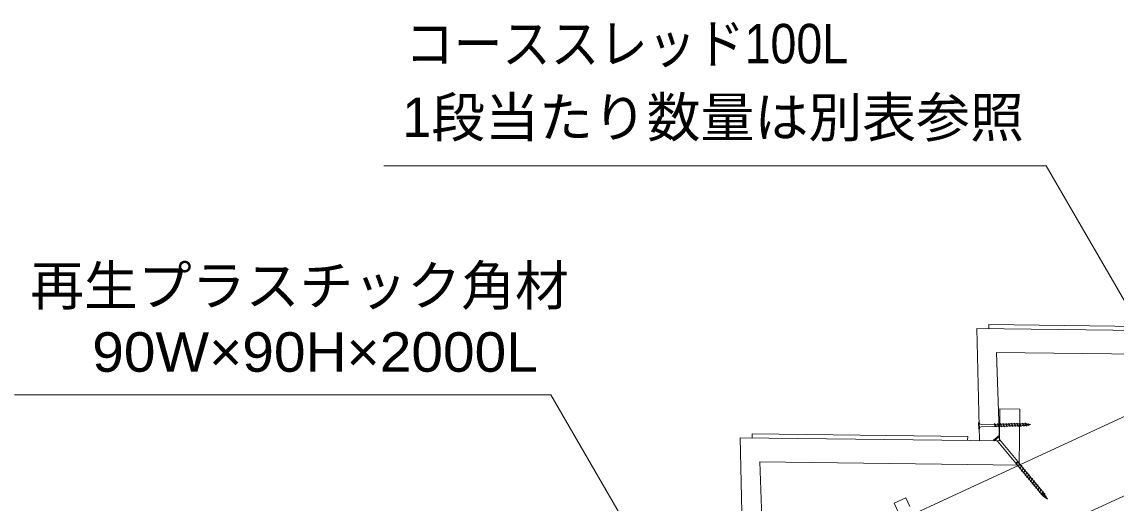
# Model space of a CAD drawing. Units: millimetres, scale not verified. Extents: x 200 to 8200, y 200 to 5740.
# Drawn here: x 2031 to 3403, y 2330 to 2933 of the extents above; entities that cross this region are included whole.
import ezdxf
from ezdxf.enums import TextEntityAlignment as Align

# ---------------------------------------------------------------- set-up
doc = ezdxf.new("R2010")
doc.units = ezdxf.units.MM
doc.header["$LTSCALE"] = 20
for name, color, linetype, lineweight in [('アンカー', 7, 'Continuous', 18), ('コーススレッド', 7, 'Continuous', 18), ('引出線', 7, 'Continuous', 13), ('角材', 7, 'Continuous', 18), ('階段本体', 7, 'Continuous', 18)]:
    doc.layers.add(name, color=color, linetype=linetype, lineweight=lineweight)
doc.layers.add('文字', color=7, linetype='Continuous')
doc.styles.add('ＭＳ Ｐゴシック', font='')
doc.styles.get('ＭＳ Ｐゴシック').set_extended_font_data('MS PGothic')

msp = doc.modelspace()

# ---------------------------------------------------------------- linework, layer by layer
at = {"layer": 'アンカー'}
for p, q in [((3124.45, 2330.14), (3138.99, 2336.87)), ((3139.01, 2336.77), (3144.08, 2325.82)), ((3139.01, 2336.77), (3144.08, 2325.82)), ((3124.45, 2330.14), (3129.56, 2319.1))]:
    msp.add_line(p, q, dxfattribs=at)
at = {"layer": 'コーススレッド'}
for p, q in [((3230.23, 2431.35), (3230.93, 2431.36)), ((3230.23, 2431.35), (3230.43, 2422.95)), ((3230.93, 2431.36), (3231.13, 2422.96)), ((3233.29, 2428.72), (3250.29, 2429.12)), ((3250.27, 2429.72), (3250.36, 2426.12)), ((3250.27, 2429.72), (3252.12, 2425.56)), ((3250.27, 2429.72), (3250.97, 2428.88)), ((3250.29, 2429.12), (3251.44, 2426.39)), ((3250.97, 2428.88), (3253.79, 2428.95)), ((3250.97, 2428.88), (3252.07, 2426.41)), ((3253.44, 2428.94), (3253.77, 2429.8)), ((3253.77, 2429.8), (3255.62, 2425.64)), ((3253.77, 2429.8), (3255.62, 2425.64)), ((3253.77, 2429.8), (3254.47, 2428.97)), ((3253.79, 2428.95), (3254.91, 2426.48)), ((3254.47, 2428.97), (3257.29, 2429.03)), ((3254.47, 2428.97), (3255.6, 2426.49)), ((3256.94, 2429.03), (3257.27, 2429.88)), ((3257.27, 2429.88), (3259.12, 2425.73)), ((3257.27, 2429.88), (3257.97, 2429.05)), ((3257.29, 2429.03), (3258.41, 2426.56)), ((3257.97, 2429.05), (3260.79, 2429.12)), ((3257.97, 2429.05), (3259.1, 2426.58)), ((3260.43, 2429.11), (3260.77, 2429.97)), ((3260.77, 2429.97), (3262.62, 2425.81)), ((3260.77, 2429.97), (3261.47, 2429.13)), ((3260.79, 2429.12), (3261.91, 2426.64)), ((3261.47, 2429.13), (3264.29, 2429.2)), ((3261.47, 2429.13), (3262.6, 2426.66)), ((3262.6, 2426.66), (3265.41, 2426.72)), ((3263.93, 2429.19), (3264.27, 2430.05)), ((3264.27, 2430.05), (3266.12, 2425.89)), ((3264.27, 2430.05), (3264.97, 2429.21)), ((3264.29, 2429.2), (3265.41, 2426.72)), ((3264.97, 2429.21), (3267.79, 2429.28)), ((3264.97, 2429.21), (3266.1, 2426.74)), ((3266.12, 2425.89), (3265.41, 2426.72)), ((3266.1, 2426.74), (3268.91, 2426.81)), ((3266.12, 2425.89), (3266.45, 2426.75)), ((3267.43, 2429.27), (3267.77, 2430.13)), ((3267.77, 2430.13), (3269.62, 2425.97)), ((3267.77, 2430.13), (3268.47, 2429.3)), ((3267.79, 2429.28), (3268.91, 2426.81)), ((3268.47, 2429.3), (3271.29, 2429.36)), ((3268.47, 2429.3), (3269.6, 2426.82)), ((3269.62, 2425.97), (3268.91, 2426.81)), ((3269.6, 2426.82), (3272.41, 2426.89)), ((3269.62, 2425.97), (3269.95, 2426.83)), ((3270.93, 2429.36), (3271.27, 2430.21)), ((3271.27, 2430.21), (3273.11, 2426.06)), ((3271.27, 2430.21), (3271.96, 2429.38)), ((3271.29, 2429.36), (3272.41, 2426.89)), ((3271.96, 2429.38), (3274.78, 2429.45)), ((3271.96, 2429.38), (3273.09, 2426.91)), ((3273.11, 2426.06), (3272.41, 2426.89)), ((3273.09, 2426.91), (3275.91, 2426.97)), ((3273.11, 2426.06), (3273.45, 2426.91)), ((3274.43, 2429.44), (3274.76, 2430.3)), ((3274.76, 2430.3), (3276.61, 2426.14)), ((3274.76, 2430.3), (3275.46, 2429.46)), ((3274.78, 2429.45), (3275.91, 2426.97)), ((3275.46, 2429.46), (3278.28, 2429.53)), ((3275.46, 2429.46), (3276.59, 2426.99)), ((3276.61, 2426.14), (3275.91, 2426.97)), ((3276.59, 2426.99), (3279.41, 2427.06)), ((3276.61, 2426.14), (3276.95, 2427)), ((3277.93, 2429.52), (3278.26, 2430.38)), ((3278.26, 2430.38), (3280.11, 2426.22)), ((3278.26, 2430.38), (3278.96, 2429.55)), ((3278.28, 2429.53), (3279.41, 2427.06)), ((3278.96, 2429.55), (3281.78, 2429.61)), ((3278.96, 2429.55), (3280.09, 2427.07)), ((3280.11, 2426.22), (3279.41, 2427.06)), ((3280.09, 2427.07), (3282.9, 2427.14)), ((3280.11, 2426.22), (3280.45, 2427.08)), ((3281.43, 2429.6), (3281.76, 2430.46)), ((3281.76, 2430.46), (3283.61, 2426.3)), ((3281.76, 2430.46), (3282.46, 2429.63)), ((3281.78, 2429.61), (3282.9, 2427.14)), ((3282.46, 2429.63), (3285.28, 2429.69)), ((3282.46, 2429.63), (3283.59, 2427.15)), ((3283.61, 2426.3), (3282.9, 2427.14)), ((3283.59, 2427.15), (3286.4, 2427.22)), ((3283.61, 2426.3), (3283.95, 2427.16)), ((3284.93, 2429.69), (3285.26, 2430.54)), ((3285.26, 2430.54), (3286.19, 2428.47)), ((3285.26, 2430.54), (3285.96, 2429.71)), ((3285.28, 2429.69), (3285.84, 2428.46)), ((3285.36, 2428.45), (3285.84, 2428.46)), ((3286.4, 2427.22), (3285.36, 2428.45)), ((3295.31, 2428.68), (3285.84, 2428.46)), ((3285.96, 2429.71), (3288.78, 2429.78)), ((3285.96, 2429.71), (3286.53, 2428.47)), ((3287.11, 2426.39), (3286.4, 2427.22)), ((3287.11, 2426.39), (3287.44, 2427.24)), ((3287.44, 2427.24), (3289.9, 2427.3)), ((3288.43, 2429.77), (3288.76, 2430.63)), ((3288.76, 2430.63), (3289.69, 2428.55)), ((3288.76, 2430.63), (3289.46, 2429.79)), ((3288.78, 2429.78), (3289.34, 2428.54)), ((3289.46, 2429.79), (3290.02, 2428.56)), ((3292.69, 2429.16), (3289.46, 2429.79)), ((3290.61, 2426.47), (3289.9, 2427.3)), ((3290.61, 2426.47), (3290.94, 2427.33)), ((3293.19, 2428), (3290.94, 2427.33)), ((3292.78, 2429.57), (3292.38, 2429.25)), ((3292.69, 2429.16), (3292.92, 2428.62)), ((3292.78, 2429.52), (3293.23, 2429.07)), ((3292.79, 2429.5), (3293.19, 2428.63)), ((3293.63, 2427.61), (3293.18, 2428.01)), ((3293.21, 2429.04), (3293.39, 2428.64)), ((3295.31, 2428.68), (3293.22, 2429.08)), ((3295.31, 2428.68), (3293.61, 2428.16)), ((3293.63, 2427.66), (3293.62, 2428.12)), ((3230.43, 2422.95), (3231.13, 2422.96)), ((3233.36, 2425.72), (3250.36, 2426.12)), ((3255.93, 2414.74), (3249.01, 2408.99)), ((3256.57, 2413.97), (3249.65, 2408.22)), ((3250.36, 2426.12), (3250.9, 2426.38)), ((3250.9, 2426.38), (3251.44, 2426.39)), ((3252.12, 2425.56), (3251.44, 2426.39)), ((3252.07, 2426.41), (3254.91, 2426.48)), ((3252.12, 2425.56), (3252.45, 2426.42)), ((3255.62, 2425.64), (3254.91, 2426.48)), ((3255.6, 2426.49), (3258.41, 2426.56)), ((3255.62, 2425.64), (3255.95, 2426.5)), ((3255.93, 2414.74), (3256.57, 2413.97)), ((3259.12, 2425.73), (3258.41, 2426.56)), ((3259.1, 2426.58), (3261.91, 2426.64)), ((3259.12, 2425.73), (3259.45, 2426.58)), ((3262.62, 2425.81), (3261.91, 2426.64)), ((3262.62, 2425.81), (3262.95, 2426.67)), ((3249.01, 2408.99), (3249.65, 2408.22)), ((3253.72, 2407.7), (3276.71, 2380)), ((3256.33, 2409.88), (3279.33, 2382.18)), ((3276.71, 2380), (3279.33, 2382.18)), ((3276.71, 2380), (3276.99, 2379.98)), ((3276.99, 2379.98), (3277.63, 2379.22)), ((3279.75, 2382.53), (3277.41, 2378.31)), ((3277.63, 2379.22), (3277.41, 2378.31)), ((3277.41, 2378.31), (3278.17, 2378.56)), ((3279.33, 2382.18), (3277.63, 2379.22)), ((3279.53, 2381.62), (3277.97, 2378.8)), ((3277.97, 2378.8), (3279.86, 2376.52)), ((3279.75, 2382.53), (3279.33, 2382.18)), ((3279.75, 2382.53), (3279.53, 2381.62)), ((3279.53, 2381.62), (3281.42, 2379.34)), ((3281.99, 2379.83), (3279.64, 2375.61)), ((3279.86, 2376.52), (3279.64, 2375.61)), ((3279.64, 2375.61), (3280.41, 2375.87)), ((3281.42, 2379.34), (3279.86, 2376.52)), ((3281.77, 2378.92), (3280.2, 2376.11)), ((3280.2, 2376.11), (3282.1, 2373.83)), ((3281.22, 2379.58), (3281.99, 2379.83)), ((3281.99, 2379.83), (3281.77, 2378.92)), ((3281.77, 2378.92), (3283.66, 2376.64)), ((3284.22, 2377.14), (3281.88, 2372.92)), ((3282.1, 2373.83), (3281.88, 2372.92)), ((3281.88, 2372.92), (3282.64, 2373.18)), ((3283.66, 2376.64), (3282.1, 2373.83)), ((3284, 2376.23), (3282.44, 2373.42)), ((3282.44, 2373.42), (3284.33, 2371.14)), ((3283.46, 2376.89), (3284.22, 2377.14)), ((3284.22, 2377.14), (3284, 2376.23)), ((3284, 2376.23), (3285.9, 2373.95)), ((3286.46, 2374.45), (3284.11, 2370.23)), ((3285.9, 2373.95), (3284.33, 2371.14)), ((3286.24, 2373.54), (3284.68, 2370.73)), ((3285.69, 2374.19), (3286.46, 2374.45)), ((3286.46, 2374.45), (3286.24, 2373.54)), ((3286.24, 2373.54), (3288.13, 2371.26)), ((3284.33, 2371.14), (3284.11, 2370.23)), ((3284.11, 2370.23), (3284.88, 2370.48)), ((3284.68, 2370.73), (3286.57, 2368.44)), ((3288.69, 2371.76), (3286.35, 2367.53)), ((3286.57, 2368.44), (3286.35, 2367.53)), ((3286.35, 2367.53), (3287.11, 2367.79)), ((3288.13, 2371.26), (3286.57, 2368.44)), ((3288.47, 2370.85), (3286.91, 2368.03)), ((3286.91, 2368.03), (3288.8, 2365.75)), ((3287.93, 2371.5), (3288.69, 2371.76)), ((3288.69, 2371.76), (3288.47, 2370.85)), ((3288.47, 2370.85), (3290.37, 2368.57)), ((3290.93, 2369.06), (3288.58, 2364.84)), ((3288.8, 2365.75), (3288.58, 2364.84)), ((3288.58, 2364.84), (3289.35, 2365.1)), ((3290.37, 2368.57), (3288.8, 2365.75)), ((3290.71, 2368.15), (3289.15, 2365.34)), ((3289.15, 2365.34), (3291.04, 2363.06)), ((3290.17, 2368.81), (3290.93, 2369.06)), ((3290.93, 2369.06), (3290.71, 2368.15)), ((3290.71, 2368.15), (3292.6, 2365.87)), ((3293.16, 2366.37), (3290.82, 2362.15)), ((3291.04, 2363.06), (3290.82, 2362.15)), ((3290.82, 2362.15), (3291.58, 2362.4)), ((3292.6, 2365.87), (3291.04, 2363.06)), ((3292.95, 2365.46), (3291.38, 2362.65)), ((3291.38, 2362.65), (3293.28, 2360.37)), ((3292.4, 2366.12), (3293.16, 2366.37)), ((3293.16, 2366.37), (3292.95, 2365.46)), ((3292.95, 2365.46), (3294.84, 2363.18)), ((3295.4, 2363.68), (3293.06, 2359.46)), ((3293.28, 2360.37), (3293.06, 2359.46)), ((3293.06, 2359.46), (3293.82, 2359.71)), ((3294.84, 2363.18), (3293.28, 2360.37)), ((3295.18, 2362.77), (3293.62, 2359.95)), ((3293.62, 2359.95), (3295.51, 2357.67)), ((3294.64, 2363.42), (3295.4, 2363.68)), ((3295.4, 2363.68), (3295.18, 2362.77)), ((3295.18, 2362.77), (3297.07, 2360.49)), ((3297.64, 2360.98), (3295.29, 2356.76)), ((3297.07, 2360.49), (3295.51, 2357.67)), ((3297.42, 2360.07), (3295.85, 2357.26)), ((3296.87, 2360.73), (3297.64, 2360.98)), ((3297.64, 2360.98), (3297.42, 2360.07)), ((3297.42, 2360.07), (3299.31, 2357.79)), ((3299.87, 2358.29), (3297.53, 2354.07)), ((3299.11, 2358.04), (3299.87, 2358.29)), ((3299.87, 2358.29), (3299.65, 2357.38)), ((3295.51, 2357.67), (3295.29, 2356.76)), ((3295.29, 2356.76), (3296.05, 2357.02)), ((3295.85, 2357.26), (3297.75, 2354.98)), ((3297.75, 2354.98), (3297.53, 2354.07)), ((3297.53, 2354.07), (3298.29, 2354.32)), ((3299.31, 2357.79), (3297.75, 2354.98)), ((3299.65, 2357.38), (3298.09, 2354.57)), ((3298.09, 2354.57), (3299.98, 2352.29)), ((3299.65, 2357.38), (3301.54, 2355.1)), ((3302.11, 2355.6), (3299.76, 2351.38)), ((3299.98, 2352.29), (3299.76, 2351.38)), ((3299.76, 2351.38), (3300.53, 2351.63)), ((3301.54, 2355.1), (3299.98, 2352.29)), ((3301.89, 2354.69), (3300.32, 2351.87)), ((3300.32, 2351.87), (3302.22, 2349.59)), ((3301.34, 2355.34), (3302.11, 2355.6)), ((3302.11, 2355.6), (3301.89, 2354.69)), ((3301.89, 2354.69), (3303.78, 2352.41)), ((3304.34, 2352.9), (3302, 2348.68)), ((3302.22, 2349.59), (3302, 2348.68)), ((3302, 2348.68), (3302.76, 2348.94)), ((3303.78, 2352.41), (3302.22, 2349.59)), ((3304.12, 2351.99), (3302.56, 2349.18)), ((3302.56, 2349.18), (3304.45, 2346.9)), ((3303.58, 2352.65), (3304.34, 2352.9)), ((3304.34, 2352.9), (3304.12, 2351.99)), ((3304.12, 2351.99), (3306.02, 2349.71)), ((3306.58, 2350.21), (3304.23, 2345.99)), ((3304.45, 2346.9), (3304.23, 2345.99)), ((3304.23, 2345.99), (3305, 2346.25)), ((3306.02, 2349.71), (3304.45, 2346.9)), ((3306.36, 2349.3), (3304.8, 2346.49)), ((3304.8, 2346.49), (3306.69, 2344.21)), ((3305.81, 2349.96), (3306.58, 2350.21)), ((3306.58, 2350.21), (3306.36, 2349.3)), ((3306.36, 2349.3), (3308.25, 2347.02)), ((3308.81, 2347.52), (3306.47, 2343.3)), ((3308.25, 2347.02), (3306.69, 2344.21)), ((3308.59, 2346.61), (3307.03, 2343.8)), ((3308.05, 2347.26), (3308.81, 2347.52)), ((3308.81, 2347.52), (3308.59, 2346.61)), ((3308.59, 2346.61), (3310.49, 2344.33)), ((3311.05, 2344.83), (3309.88, 2342.72)), ((3310.29, 2344.57), (3311.05, 2344.83)), ((3311.05, 2344.83), (3310.83, 2343.92)), ((3306.69, 2344.21), (3306.47, 2343.3)), ((3306.47, 2343.3), (3307.23, 2343.55)), ((3307.03, 2343.8), (3308.92, 2341.51)), ((3308.92, 2341.51), (3308.7, 2340.61)), ((3308.7, 2340.61), (3309.47, 2340.86)), ((3308.92, 2341.51), (3309.4, 2343.29)), ((3316.34, 2334.92), (3309.4, 2343.29)), ((3309.47, 2340.86), (3310.96, 2339.06)), ((3310.49, 2344.33), (3309.71, 2342.92)), ((3310.83, 2343.92), (3310.05, 2342.51)), ((3310.83, 2343.92), (3312.72, 2341.64)), ((3310.96, 2339.06), (3311.19, 2338.88)), ((3311.19, 2338.88), (3311.06, 2338.34)), ((3311.06, 2338.34), (3311.67, 2338.52)), ((3311.59, 2338.57), (3313.62, 2337.02)), ((3312.72, 2341.64), (3311.94, 2340.23)), ((3313.28, 2342.13), (3312.08, 2340.07)), ((3313.07, 2341.22), (3312.28, 2339.82)), ((3312.52, 2341.88), (3313.28, 2342.13)), ((3313.28, 2342.13), (3313.07, 2341.22)), ((3313.07, 2341.22), (3313.27, 2340.97)), ((3313.27, 2340.97), (3314.49, 2338.58)), ((3313.59, 2336.7), (3313.62, 2337.02)), ((3313.59, 2336.7), (3313.93, 2336.78)), ((3313.83, 2336.85), (3316.34, 2334.92)), ((3314.49, 2338.58), (3314.01, 2337.73)), ((3314.76, 2338.81), (3314.1, 2337.62)), ((3314.64, 2338.29), (3314.2, 2337.51)), ((3314.43, 2338.7), (3314.76, 2338.81)), ((3314.76, 2338.81), (3314.64, 2338.29)), ((3314.64, 2338.29), (3316.34, 2334.92))]:
    msp.add_line(p, q, dxfattribs=at)
for centre, radius, start, end in [((3233.94, 2431.67), 3.03, 185.90195, 257.65496), ((3234.07, 2422.86), 2.95, 103.96516, 177.88743), ((3259.67, 2411.74), 3.82, 144.15254, 209.19252), ((3251.26, 2404.69), 3.88, 50.83231, 114.61301)]:
    msp.add_arc(centre, radius, start, end, dxfattribs=at)
at = {"layer": '引出線'}
for p, q in [((3315.05, 2753.15), (2484.79, 2753.15)), ((3498.28, 2435.79), (3315.05, 2753.15))]:
    msp.add_line(p, q, dxfattribs=at)
msp.add_lwpolyline([(2880.72, 2143.23), (2694.4, 2465.95), (2077.81, 2465.95), (2022.43, 2465.95)], dxfattribs=at)
at = {"layer": '角材'}
for p, q in [((1143.97, 1390.27), (3963.97, 2693.41)), ((1181.73, 1308.57), (3981.29, 2602.27))]:
    msp.add_line(p, q, dxfattribs=at)
at = {"layer": '階段本体'}
for p, q in [((3243.18, 2553.87), (3243.13, 2548.87)), ((3513.17, 2550.69), (3243.18, 2553.87)), ((3553.1, 2545.22), (3228.13, 2549.05)), ((3228.13, 2549.05), (3231.47, 2408.44)), ((3577.75, 2514.93), (3252.77, 2518.76)), ((3256.47, 2408.14), (3252.77, 2518.76)), ((3256.94, 2448.14), (3256.47, 2408.14)), ((3256.94, 2448.14), (3281.94, 2447.84)), ((3281.94, 2447.84), (3281.11, 2377.85)), ((2946.55, 2416.8), (2946.49, 2411.8)), ((3216.53, 2413.61), (2946.55, 2416.8)), ((3216.47, 2408.61), (3216.53, 2413.61)), ((3256.47, 2408.14), (2931.49, 2411.97)), ((2931.49, 2411.97), (2934.83, 2271.36)), ((3256.47, 2408.14), (3231.47, 2408.44)), ((3281.11, 2377.85), (2956.13, 2381.68)), ((2959.83, 2271.07), (2956.13, 2381.68))]:
    msp.add_line(p, q, dxfattribs=at)

# ---------------------------------------------------------------- texts
at = {"layer": '文字', "style": 'ＭＳ Ｐゴシック'}
for s, width, p in [('コーススレッド100L', 0.9, (2511.79, 2866.62)), ('90W×90H×2000L', 1.1, (2119.63, 2479.98))]:
    msp.add_text(s, height=49.49, dxfattribs=dict(at, width=width)).set_placement(p, align=Align.BOTTOM_LEFT)
for s, p in [('1段当たり数量は別表参照', (2508.38, 2774.2)), ('再生プラスチック角材', (2041.79, 2563.32))]:
    msp.add_text(s, height=49.49, dxfattribs=at).set_placement(p, align=Align.BOTTOM_LEFT)

doc.saveas('drawing.dxf')
